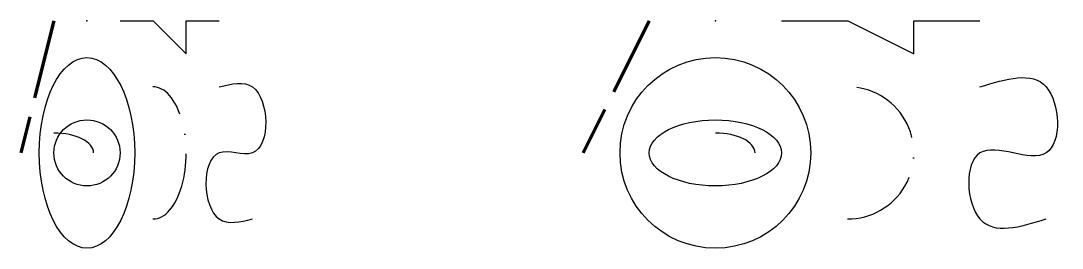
# Model space of a CAD drawing. Header units: millimetres. Extents: x -15 to 142, y 16 to 50.
import ezdxf

# ---------------------------------------------------------------- set-up
doc = ezdxf.new("R2010")
doc.units = ezdxf.units.MM
doc.linetypes.add('ACAD_ISO10W100', pattern=[18, 12, -3, 0, -3])
doc.linetypes.add('ACAD_ISO15W100', pattern=[39, 12, -3, 12, -3, 0, -3, 0, -3, 0, -3])
doc.layers.add('red', color=1, linetype='Continuous', lineweight=25)

msp = doc.modelspace()

# ---------------------------------------------------------------- linework, layer by layer
at = {"layer": 'red', "color": 5, "linetype": 'ACAD_ISO15W100', "lineweight": 80}
for p, q in [((-10, 50), (-15, 30)), ((80, 50), (70, 30))]:
    msp.add_line(p, q, dxfattribs=at)
at = {"layer": 'red', "color": 30, "flags": 128}
for points in [[(0, 50), (5, 50), (10, 45), (10, 50), (15, 50)], [(100, 50), (110, 50), (120, 45), (120, 50), (130, 50)]]:
    msp.add_lwpolyline(points, dxfattribs=at)
at = {"layer": 'red'}
msp.add_circle((90, 30), 14.42, dxfattribs=at)
at = {"layer": 'red', "color": 3}
msp.add_circle((-5, 30), 5, dxfattribs=at)
at = {"layer": 'red', "color": 4, "linetype": 'ACAD_ISO10W100'}
msp.add_arc((110, 30), 10, 269.7096, 90.2904, dxfattribs=at)
at = {"layer": 'red'}
msp.add_ellipse((-5, 30), major_axis=(0, -14.42), ratio=0.5, dxfattribs=at)
at = {"layer": 'red', "color": 4, "linetype": 'ACAD_ISO10W100'}
msp.add_ellipse((5, 30), major_axis=(0, 10), ratio=0.5, start_param=3.136523, end_param=6.288255, dxfattribs=at)
at = {"layer": 'red', "color": 3}
msp.add_ellipse((90, 30), major_axis=(10, 0), ratio=0.5, dxfattribs=at)
at = {"layer": 'red'}
for centre in [(-10, 30), (90, 30)]:
    msp.add_ellipse(centre, major_axis=(6, 0), ratio=0.5, start_param=0, end_param=1.570796, dxfattribs=at)
msp.add_open_spline([(130, 40), (133.94, 41.21), (141.82, 43.64), (142.73, 25.45), (127.27, 34.55), (128.18, 16.36), (136.06, 18.79), (140, 20)], degree=3, dxfattribs=at)
msp.add_open_spline([(15, 40), (16.86, 40.45), (22.44, 41.79), (22.95, 27.44), (12.05, 32.56), (12.56, 18.21), (18.14, 19.55), (20, 20)], degree=3, knots=[0, 0, 0, 0, 5, 15, 20, 30, 35, 35, 35, 35], dxfattribs=at)
for p in [(-5, 50), (90, 50)]:
    msp.add_point(p, dxfattribs=at)

doc.saveas('drawing.dxf')
